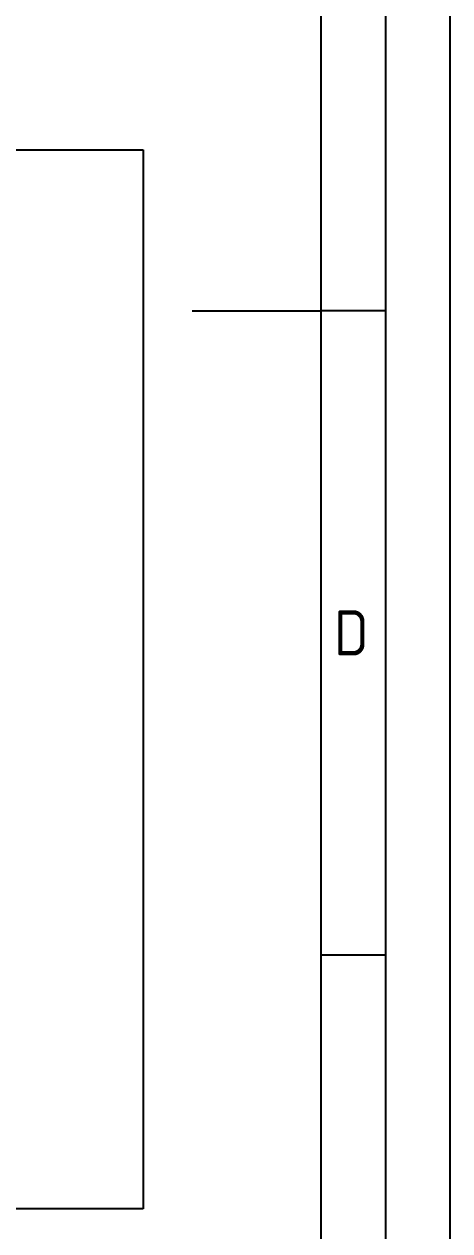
# Model space of a CAD drawing. Header units: millimetres. Extents: x 42961 to 43381, y 28224 to 28521.
# Drawn here: x 43348.2 to 43381.2, y 28300.9 to 28394.5 of the extents above; entities that cross this region are included whole.
import ezdxf

# ---------------------------------------------------------------- set-up
doc = ezdxf.new("R2010")
doc.units = ezdxf.units.MM
doc.layers.add('035', color=5, linetype='Continuous')
doc.layers.add('07', color=7, linetype='Continuous')
doc.styles.add('ISO Proportional', font='isocp.shx')

# ---------------------------------------------------------------- blocks, each defined once
blk = doc.blocks.new('IEC_border_a3')
at = {"layer": '035'}
for p, q in [((414.983, 148.5), (410, 148.5)), ((414.983, 98.5), (410, 98.5))]:
    blk.add_line(p, q, dxfattribs=at)
for points in [[(0, 297), (420, 297), (420, 0), (0, 0)], [(18, 287), (410, 287), (410, 10), (18, 10)]]:
    blk.add_lwpolyline(points, close=True, dxfattribs=at)
at = {"layer": '07'}
blk.add_line((400, 148.5), (410, 148.5), dxfattribs=at)
blk.add_lwpolyline([(13, 292), (415, 292), (415, 5), (13, 5)], close=True, dxfattribs=at)
at = {"layer": '035', "style": 'ISO Proportional'}
blk.add_text('D', height=3.5, dxfattribs=at).set_placement((411, 121.754))

msp = doc.modelspace()

# ---------------------------------------------------------------- linework, layer by layer
at = {"color": 1}
for p, q in [((43298.268, 28384.77), (43357.4, 28384.77)), ((43357.4, 28384.77), (43357.4, 28302.597)), ((43357.4, 28302.597), (43130.426, 28302.597))]:
    msp.add_line(p, q, dxfattribs=at)

# ---------------------------------------------------------------- block references
msp.add_blockref('IEC_border_a3', (42961.184, 28223.788))

doc.saveas('drawing.dxf')
